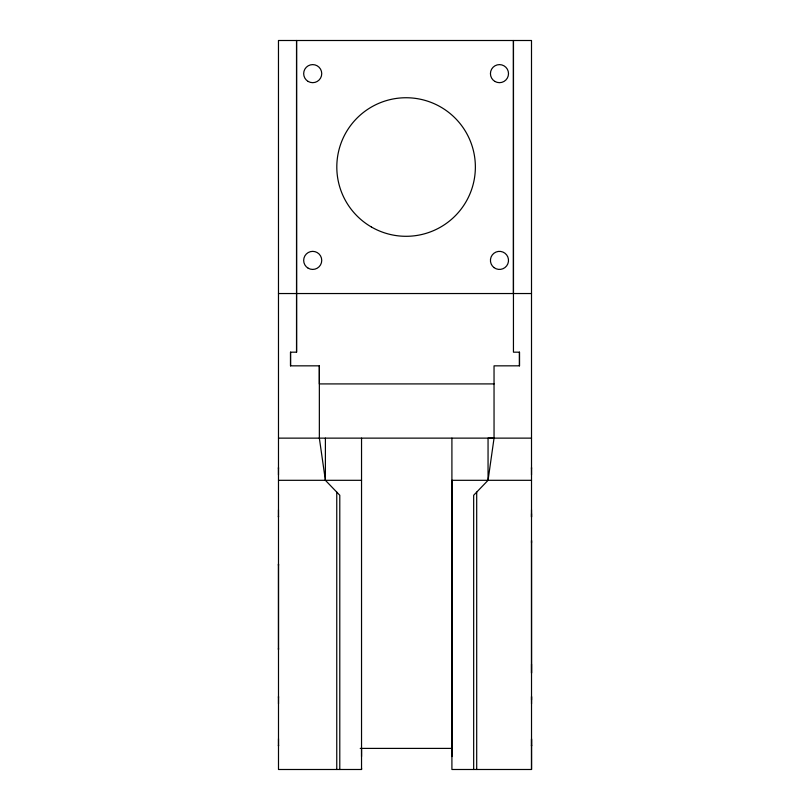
<?xml version="1.0" encoding="UTF-8"?>
<svg xmlns="http://www.w3.org/2000/svg" width="810" height="810" viewBox="0 0 810 810"><rect width="100%" height="100%" fill="white"/><g stroke="black" fill="none" stroke-linecap="round" stroke-linejoin="round"><path stroke-width="1.21" d="M278.498 703.829L278.498 696.59L278.498 697.43M278.478 516.213L278.478 517.053L278.478 509.824M278.478 474.893L278.478 467.653L278.478 468.494M278.498 738.76L278.498 745.99L278.498 745.149M339.785 769.49L339.785 495.264L325.397 480.31L319.353 438.139L319.353 365.837L290.537 365.847L290.537 352.178L296.561 352.178L296.561 40.5L296.561 352.178M319.342 365.837L319.342 383.92L494.049 383.91M325.397 480.31L325.397 438.139M451.909 438.129L451.909 769.49L531.522 769.49L531.502 40.5L278.468 40.5L278.498 769.5L361.543 769.49L361.543 768.062M361.543 756.55L361.543 748.389M361.533 769.49L361.543 438.139M451.919 756.55L451.909 480.31L531.522 480.31M513.439 293.534L513.439 40.5L513.449 352.178L519.473 352.178L519.473 365.826L494.039 365.847L494.049 438.129L488.055 480.31L473.668 495.264L473.668 769.49M531.532 738.75L531.532 745.98L531.532 745.139M531.532 703.819L531.532 696.58L531.532 699.891M531.512 509.814L531.512 517.043L531.512 513.732M531.512 474.883L531.512 467.643L531.512 468.484M278.478 293.544L531.512 293.534M278.498 438.139L531.522 438.129M494.049 438.129L488.055 438.129L488.055 480.31M278.508 480.31L361.543 480.31M360.237 748.399L451.95 748.399M531.522 542.801L531.522 540.543L531.522 673.08L531.522 664.2M278.488 565.491L278.488 564.033L278.488 649.59L278.488 648.132M531.522 739.358L531.532 769.48M519.463 352.178L519.473 365.847M476.695 492.115L476.695 769.49M336.757 492.115L336.757 769.49M290.537 352.178L290.537 365.847M308.185 81.466A9.042 9.042 0 0 0 321.742 73.639A9.042 9.042 0 0 0 308.185 65.812A9.042 9.042 0 0 0 308.185 81.466M308.185 268.221A9.042 9.042 0 0 0 321.742 260.395A9.042 9.042 0 0 0 308.185 252.568A9.042 9.042 0 0 0 308.185 268.221M371.446 227.023A69.285 69.285 0 0 0 475.369 167.022A69.285 69.285 0 0 0 371.446 107.021A69.285 69.285 0 0 0 371.446 227.023M493.999 267.594A9.042 9.042 0 0 0 508.437 261.549A9.042 9.042 0 0 0 495.983 252.062A9.042 9.042 0 0 0 493.999 267.594M494.95 81.466A9.042 9.042 0 0 0 508.508 73.639A9.042 9.042 0 0 0 494.95 65.812A9.042 9.042 0 0 0 494.95 81.466"/></g></svg>
